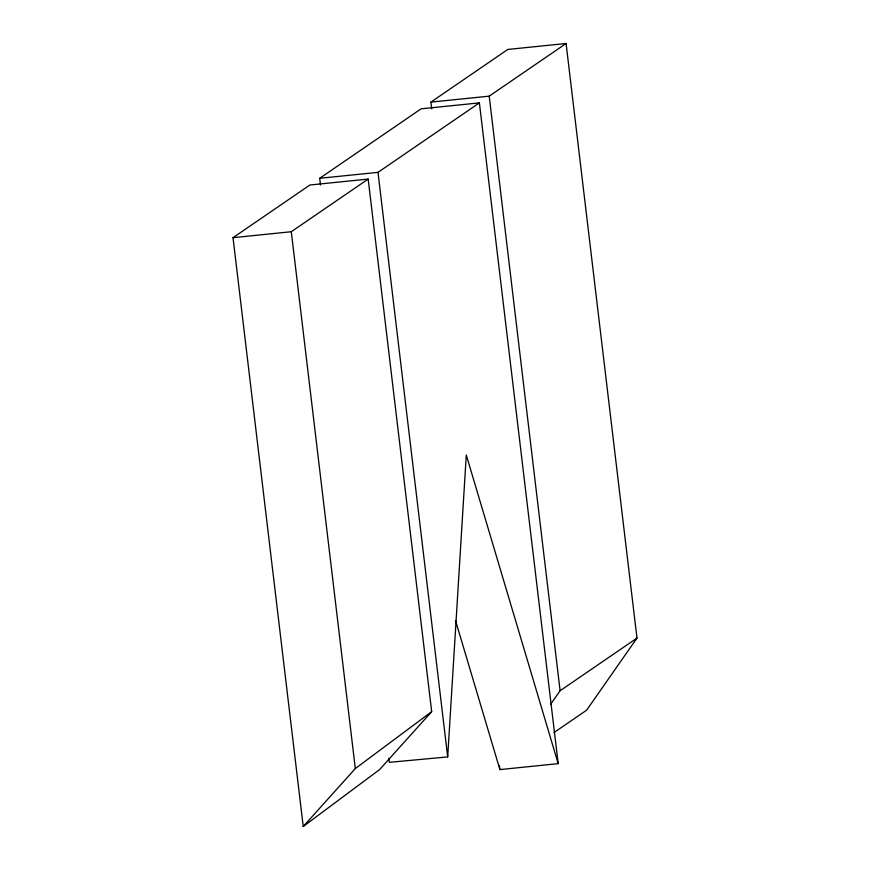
<?xml version="1.0" encoding="UTF-8"?>
<svg xmlns="http://www.w3.org/2000/svg" width="870" height="870" viewBox="0 0 870 870"><rect width="100%" height="100%" fill="white"/><g stroke="black" fill="none" stroke-linecap="round" stroke-linejoin="round"><path stroke-width="1.3" d="M388.857 758.281L389.347 762.327L447.691 756.911L466.287 455.032L558.192 763.643L499.902 769.591L455.499 620.495M550.656 704.265L560.106 690.736L636.981 638.101L566.087 43.5L507.797 49.449L430.922 102.105L431.727 108.848M636.981 638.101L586.587 710.225L553.918 732.605M303.228 826.5L355.319 768.569L431.683 711.66L368.173 179.068L309.894 185.016L233.019 237.673L303.228 826.5L379.592 769.591L431.683 711.66M320.508 185.038L319.703 178.296L421.113 108.826L479.392 102.877L558.192 763.643M233.019 237.673L291.298 231.725L368.173 179.068M319.703 178.296L377.993 172.347L479.392 102.877M430.922 102.105L489.212 96.157L566.087 43.5M489.212 96.157L560.106 690.736M499.413 765.546L499.902 769.591M377.993 172.347L447.691 756.911M291.298 231.725L355.319 768.569"/></g></svg>
